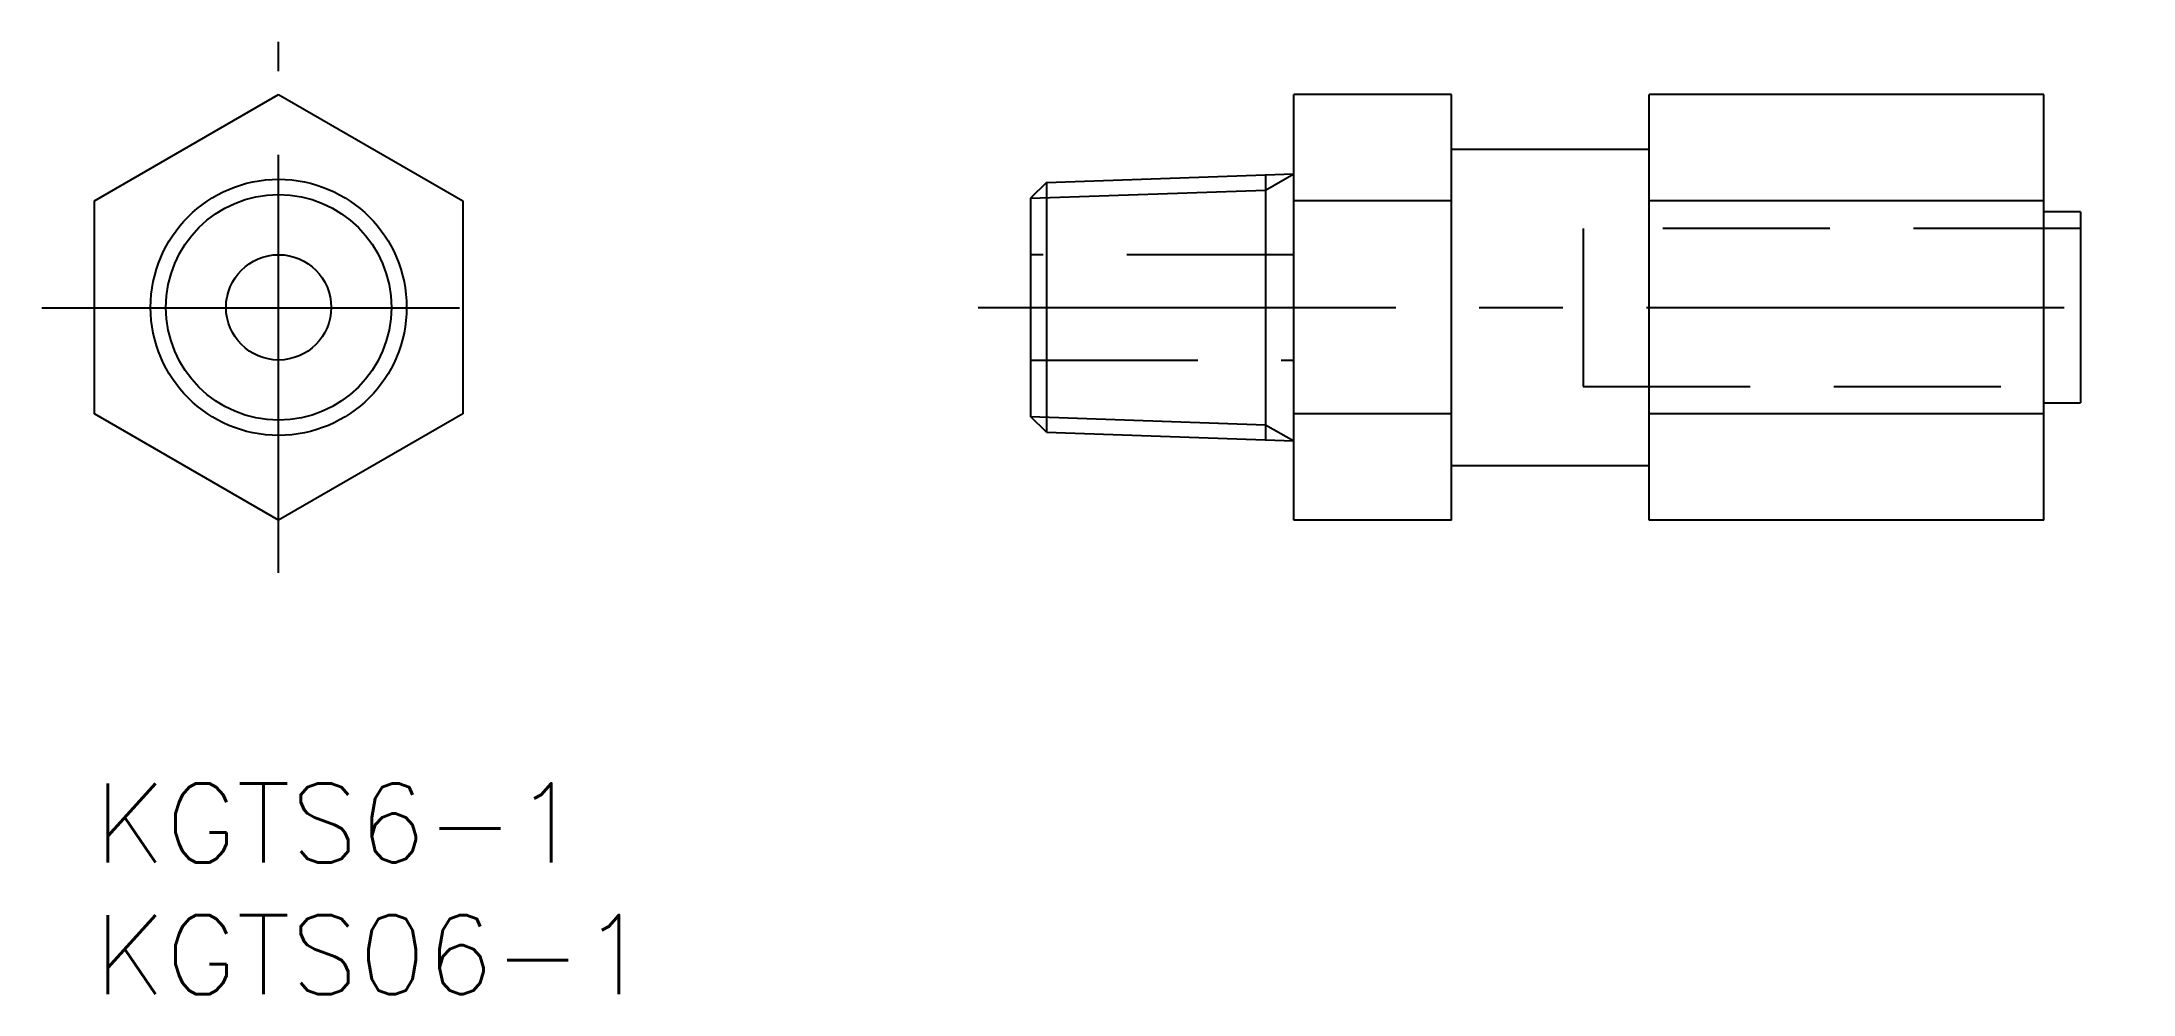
# Model space of a CAD drawing. Extents: x -2 to 77.5, y -8 to 28.2.
import ezdxf

# ---------------------------------------------------------------- set-up
doc = ezdxf.new("R2010")
doc.units = 0
doc.header["$LTSCALE"] = 0.5
doc.linetypes.add('CENTER', pattern=[50.8, 31.75, -6.35, 6.35, -6.35])
doc.linetypes.add('DASHED', pattern=[19.05, 12.7, -6.35])
for name, color, linetype in [('MSM_CENTER', 1, 'CENTER'), ('MSM_CONTINUOUS', 7, 'CONTINUOUS'), ('MSM_DASHED', 4, 'DASHED'), ('MSM_NARROW', 5, 'CONTINUOUS'), ('MSM_PART_NUMBER', 7, 'CONTINUOUS')]:
    doc.layers.add(name, color=color, linetype=linetype)
doc.styles.get("Standard").update_dxf_attribs({"font": 'txt.shx', "height": 1.5, "bigfont": 'bigfont.shx'})

# ---------------------------------------------------------------- blocks, each defined once
blk = doc.blocks.new('*U12')
at = {"layer": 'MSM_PART_NUMBER'}
blk.add_text('KGTS6-1', height=3, dxfattribs=at).set_placement((0, -3))
blk = doc.blocks.new('*U13')
at = {"layer": 'MSM_PART_NUMBER'}
blk.add_text('KGTS06-1', height=3, dxfattribs=at).set_placement((0, -8))

msp = doc.modelspace()

# ---------------------------------------------------------------- linework, layer by layer
at = {"layer": 'MSM_CENTER'}
for p, q in [((7, 8), (7, 28.166)), ((-2, 18.064), (16, 18.064)), ((33.579, 18.083), (77.479, 18.083))]:
    msp.add_line(p, q, dxfattribs=at)
at = {"layer": 'MSM_CONTINUOUS'}
for p, q in [((0, 22.124), (7, 26.166)), ((7, 26.166), (14, 22.124)), ((45.579, 10), (45.579, 26.166)), ((51.579, 26.166), (45.579, 26.166)), ((51.579, 10), (51.579, 26.166)), ((59.079, 10), (59.079, 26.166)), ((74.079, 26.166), (59.079, 26.166)), ((74.079, 10), (74.079, 26.166)), ((59.079, 24.083), (51.579, 24.083)), ((36.181, 22.829), (45.579, 23.157)), ((44.508, 23.12), (44.508, 13.046)), ((36.181, 22.829), (35.579, 22.227)), ((36.181, 22.829), (36.181, 13.337)), ((0, 14.041), (0, 22.124)), ((14, 22.124), (14, 14.041)), ((35.579, 22.227), (35.579, 13.939)), ((51.579, 22.124), (45.579, 22.124)), ((74.079, 22.124), (59.079, 22.124)), ((75.479, 21.708), (74.079, 21.708)), ((75.479, 21.708), (75.479, 14.458)), ((74.079, 14.458), (75.479, 14.458)), ((7, 10), (0, 14.041)), ((14, 14.041), (7, 10)), ((36.181, 13.337), (35.579, 13.939)), ((51.579, 14.041), (45.579, 14.041)), ((74.079, 14.041), (59.079, 14.041)), ((36.181, 13.337), (45.579, 13.008)), ((51.579, 12.083), (59.079, 12.083)), ((51.579, 10), (45.579, 10)), ((74.079, 10), (59.079, 10))]:
    msp.add_line(p, q, dxfattribs=at)
for radius in [4.864, 2]:
    msp.add_circle((7, 18.083), radius, dxfattribs=at)
at = {"layer": 'MSM_DASHED'}
for p, q in [((75.479, 21.083), (56.579, 21.083)), ((56.579, 21.083), (56.579, 15.083)), ((45.579, 20.083), (35.579, 20.083)), ((35.579, 16.083), (45.579, 16.083)), ((56.579, 15.083), (75.479, 15.083))]:
    msp.add_line(p, q, dxfattribs=at)
at = {"layer": 'MSM_NARROW'}
for p, q in [((44.508, 22.539), (45.579, 23.157)), ((35.579, 22.227), (44.508, 22.539)), ((35.579, 13.939), (44.508, 13.627)), ((44.508, 13.627), (45.579, 13.008))]:
    msp.add_line(p, q, dxfattribs=at)
msp.add_circle((7, 18.083), 4.283, dxfattribs=at)

# ---------------------------------------------------------------- block references
at = {"layer": 'MSM_CONTINUOUS'}
for name in ['*U12', '*U13']:
    msp.add_blockref(name, (0, 0), dxfattribs=at)

doc.saveas('drawing.dxf')
